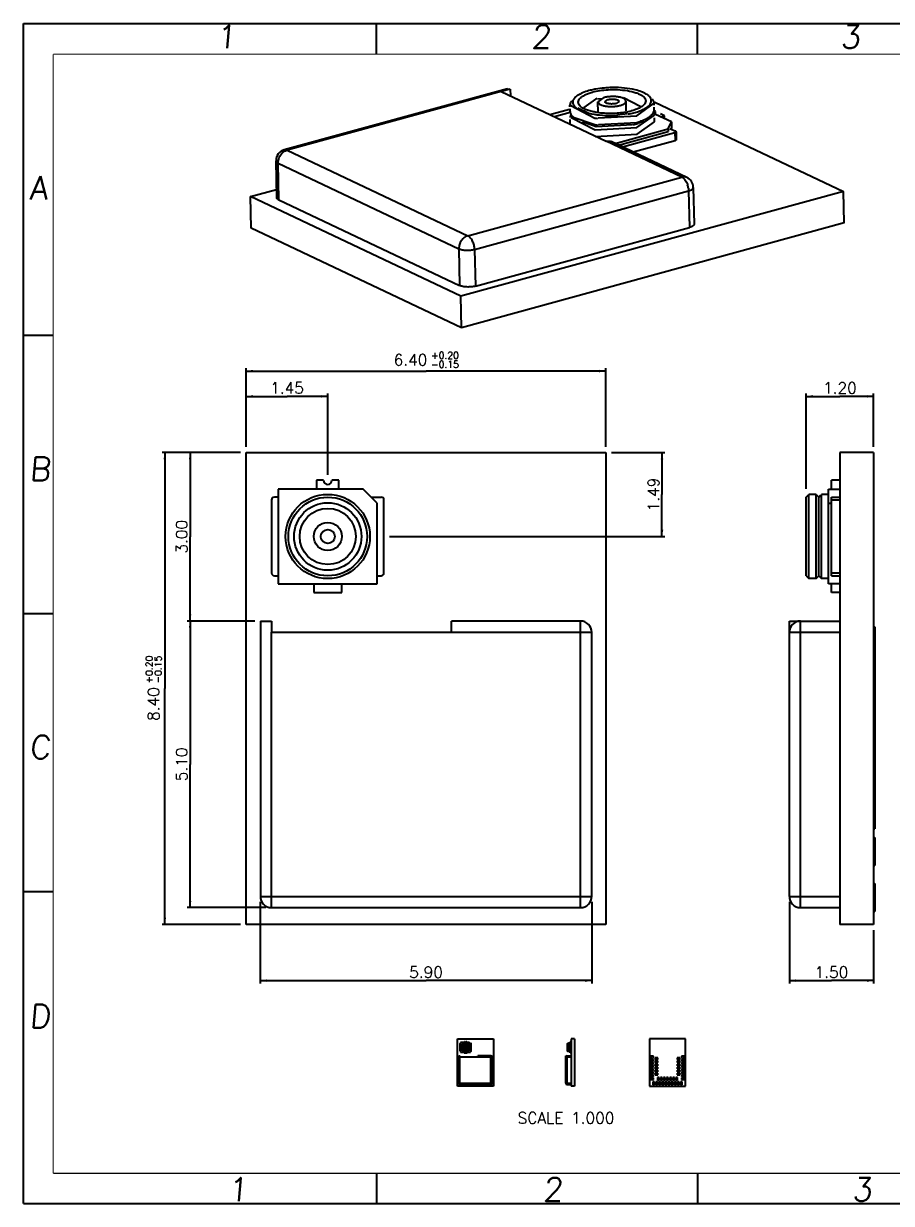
# Model space of a CAD drawing. Header units: millimetres. Extents: x 0 to 297, y 0 to 210.
# Drawn here: x 0 to 154.5, y 0 to 210 of the extents above; entities that cross this region are included whole.
import ezdxf
from ezdxf.enums import TextEntityAlignment as Align

# ---------------------------------------------------------------- set-up
doc = ezdxf.new("R2010")
doc.units = ezdxf.units.MM
doc.header["$LTSCALE"] = 16.335
doc.layers.get('0').update_dxf_attribs({"linetype": 'CONTINUOUS'})
doc.styles.get("Standard").update_dxf_attribs({"font": 'romans.ttf'})
doc.styles.add('TEXTSTYLE_2', font='romans.ttf')
doc.dimstyles.new('DIMSTYLE_1', dxfattribs={"dimtxt": 2, "dimasz": 1.2, "dimexe": 0.5, "dimexo": 1, "dimgap": 0.5, "dimtad": 1, "dimlfac": 0.1, "dimzin": 0, "dimdsep": 46, "dimtxsty": 'Standard', "dimblk": '_FILLED', "dimblk1": '_FILLED', "dimblk2": '_FILLED', "dimcen": 0.09, "dimazin": 0, "dimtol": 1, "dimtp": 0.2, "dimtm": 0.15, "dimtfac": 0.6, "dimtofl": 0, "dimtmove": 0, "dimatfit": 3, "dimldrblk": '_FILLED', "dimfxl": 0, "dimtolj": 1, "dimtzin": 0, "dimarcsym": 0})
doc.dimstyles.new('DIMSTYLE_2', dxfattribs={"dimtxt": 2, "dimasz": 1.2, "dimexe": 0.5, "dimexo": 1, "dimgap": 0.5, "dimtad": 1, "dimlfac": 0.1, "dimzin": 0, "dimdsep": 46, "dimtxsty": 'Standard', "dimblk": '_FILLED', "dimblk1": '_FILLED', "dimblk2": '_FILLED', "dimcen": 0.09, "dimazin": 0, "dimtp": 0.15, "dimtm": 0.15, "dimtfac": 1, "dimtofl": 0, "dimtmove": 0, "dimatfit": 3, "dimldrblk": '_FILLED', "dimfxl": 0, "dimtolj": 1, "dimtzin": 0, "dimarcsym": 0})
doc.dimstyles.new('DIMSTYLE_3', dxfattribs={"dimtxt": 2, "dimasz": 1.2, "dimexe": 0.5, "dimexo": 1, "dimgap": 0.5, "dimtad": 1, "dimlfac": 0.1, "dimzin": 0, "dimdsep": 46, "dimtxsty": 'Standard', "dimblk": '_FILLED', "dimblk1": '_FILLED', "dimblk2": '_FILLED', "dimcen": 0.09, "dimazin": 0, "dimtp": 0.01, "dimtm": 0.01, "dimtfac": 1, "dimtofl": 0, "dimtmove": 0, "dimatfit": 3, "dimldrblk": '_FILLED', "dimfxl": 0, "dimtolj": 1, "dimtzin": 0, "dimarcsym": 0})
doc.dimstyles.new('DIMSTYLE_4', dxfattribs={"dimtxt": 2, "dimasz": 1.2, "dimexe": 0.5, "dimexo": 1, "dimgap": 0.5, "dimtad": 1, "dimlfac": 0.1, "dimzin": 0, "dimdsep": 46, "dimtxsty": 'Standard', "dimblk": '_FILLED', "dimblk1": '_FILLED', "dimblk2": '_FILLED', "dimcen": 0.09, "dimazin": 0, "dimtp": 0.2, "dimtm": 0.15, "dimtfac": 1, "dimtofl": 0, "dimtmove": 0, "dimatfit": 3, "dimldrblk": '_FILLED', "dimfxl": 0, "dimtolj": 1, "dimtzin": 0, "dimarcsym": 0})

# ---------------------------------------------------------------- blocks, each defined once
blk = doc.blocks.new('_FILLED')
at = {"color": 0, "linetype": 'ByBlock'}
blk.add_solid([(0, 0), (-1, 0.1875), (-1, -0.1875)], dxfattribs=at)
blk = doc.blocks.new('*D1')
at = {"color": 2, "linetype": 'Continuous'}
for p, q in [((38.64, 133.65), (24.64, 133.65)), ((25.14, 133.65), (25.14, 91.65)), ((25.14, 49.65), (25.14, 91.65)), ((38.64, 49.65), (24.64, 49.65))]:
    blk.add_line(p, q, dxfattribs=at)
at = {"color": 2, "linetype": 'Continuous', "xscale": 1.2, "yscale": 1.2, "zscale": 1.2}
for p, rotation in [((25.14, 133.65), 90), ((25.14, 49.65), 270)]:
    blk.add_blockref('_FILLED', p, dxfattribs=dict(at, rotation=rotation))
at = {"color": 2, "linetype": 'Continuous', "style": 'TEXTSTYLE_2'}
for s, p in [('+0.20', (22.94, 95.02)), ('-0.15', (24.54, 95.02))]:
    blk.add_text(s, height=1.2, rotation=90, dxfattribs=at).set_placement(p, align=Align.CENTER)
at = {"color": 2, "linetype": 'Continuous'}
blk.add_text('8.40', height=2, rotation=90, dxfattribs=at).set_placement((24.14, 88.88), align=Align.CENTER)
blk = doc.blocks.new('*D2')
at = {"color": 2, "linetype": 'Continuous'}
for p, q in [((39.64, 134.65), (39.64, 148.65)), ((39.64, 148.15), (71.64, 148.15)), ((103.64, 148.15), (71.64, 148.15)), ((103.64, 134.65), (103.64, 148.65))]:
    blk.add_line(p, q, dxfattribs=at)
at = {"color": 2, "linetype": 'Continuous', "xscale": 1.2, "yscale": 1.2, "zscale": 1.2, "rotation": 180}
blk.add_blockref('_FILLED', (39.64, 148.15), dxfattribs=at)
at = {"color": 2, "linetype": 'Continuous', "xscale": 1.2, "yscale": 1.2, "zscale": 1.2}
blk.add_blockref('_FILLED', (103.64, 148.15), dxfattribs=at)
at = {"color": 2, "linetype": 'Continuous', "style": 'TEXTSTYLE_2'}
for s, p in [('+0.20', (75.02, 150.35)), ('-0.15', (75.02, 148.75))]:
    blk.add_text(s, height=1.2, dxfattribs=at).set_placement(p, align=Align.CENTER)
at = {"color": 2, "linetype": 'Continuous'}
blk.add_text('6.40', height=2, dxfattribs=at).set_placement((68.87, 149.15), align=Align.CENTER)
blk = doc.blocks.new('*D3')
at = {"color": 2, "linetype": 'Continuous'}
for p, q in [((38.64, 133.65), (29.14, 133.65)), ((29.64, 133.65), (29.64, 118.65)), ((29.64, 103.65), (29.64, 118.65)), ((41.14, 103.65), (29.14, 103.65))]:
    blk.add_line(p, q, dxfattribs=at)
at = {"color": 2, "linetype": 'Continuous', "xscale": 1.2, "yscale": 1.2, "zscale": 1.2}
for p, rotation in [((29.64, 133.65), 90), ((29.64, 103.65), 270)]:
    blk.add_blockref('_FILLED', p, dxfattribs=dict(at, rotation=rotation))
at = {"color": 2, "linetype": 'Continuous', "insert": (27.14, 118.65), "char_height": 2, "width": 6.7455, "attachment_point": 2, "rotation": 90, "line_spacing_factor": 0.9}
blk.add_mtext('3.00', dxfattribs=at)
blk = doc.blocks.new('*D4')
at = {"color": 2, "linetype": 'Continuous'}
for p, q in [((42.14, 53.65), (42.14, 39.15)), ((101.14, 53.65), (101.14, 39.15)), ((42.14, 39.65), (71.64, 39.65)), ((101.14, 39.65), (71.64, 39.65))]:
    blk.add_line(p, q, dxfattribs=at)
at = {"color": 2, "linetype": 'Continuous', "xscale": 1.2, "yscale": 1.2, "zscale": 1.2, "rotation": 180}
blk.add_blockref('_FILLED', (42.14, 39.65), dxfattribs=at)
at = {"color": 2, "linetype": 'Continuous', "xscale": 1.2, "yscale": 1.2, "zscale": 1.2}
blk.add_blockref('_FILLED', (101.14, 39.65), dxfattribs=at)
at = {"color": 2, "linetype": 'Continuous', "insert": (71.64, 42.15), "char_height": 2, "width": 6.7455, "attachment_point": 2, "line_spacing_factor": 0.9}
blk.add_mtext('5.90', dxfattribs=at)
blk = doc.blocks.new('*D5')
at = {"color": 2, "linetype": 'Continuous'}
for p, q in [((136.31, 53.65), (136.31, 39.15)), ((151.31, 48.65), (151.31, 39.15)), ((136.31, 39.65), (143.81, 39.65)), ((151.31, 39.65), (143.81, 39.65))]:
    blk.add_line(p, q, dxfattribs=at)
at = {"color": 2, "linetype": 'Continuous', "xscale": 1.2, "yscale": 1.2, "zscale": 1.2, "rotation": 180}
blk.add_blockref('_FILLED', (136.31, 39.65), dxfattribs=at)
at = {"color": 2, "linetype": 'Continuous', "xscale": 1.2, "yscale": 1.2, "zscale": 1.2}
blk.add_blockref('_FILLED', (151.31, 39.65), dxfattribs=at)
at = {"color": 2, "linetype": 'Continuous', "insert": (143.81, 42.15), "char_height": 2, "width": 6.7455, "attachment_point": 2, "line_spacing_factor": 0.9}
blk.add_mtext('1.50', dxfattribs=at)
blk = doc.blocks.new('*D6')
at = {"color": 2, "linetype": 'Continuous'}
for p, q in [((41.14, 103.65), (29.14, 103.65)), ((29.64, 103.65), (29.64, 78.15)), ((29.64, 52.65), (29.64, 78.15)), ((43.14, 52.65), (29.14, 52.65))]:
    blk.add_line(p, q, dxfattribs=at)
at = {"color": 2, "linetype": 'Continuous', "xscale": 1.2, "yscale": 1.2, "zscale": 1.2}
for p, rotation in [((29.64, 103.65), 90), ((29.64, 52.65), 270)]:
    blk.add_blockref('_FILLED', p, dxfattribs=dict(at, rotation=rotation))
at = {"color": 2, "linetype": 'Continuous', "insert": (27.14, 78.15), "char_height": 2, "width": 6.7455, "attachment_point": 2, "rotation": 90, "line_spacing_factor": 0.9}
blk.add_mtext('5.10', dxfattribs=at)
blk = doc.blocks.new('*D7')
at = {"color": 2, "linetype": 'Continuous'}
for p, q in [((139.31, 127.21), (139.31, 144.15)), ((139.31, 143.65), (145.31, 143.65)), ((151.31, 143.65), (145.31, 143.65)), ((151.31, 134.65), (151.31, 144.15))]:
    blk.add_line(p, q, dxfattribs=at)
at = {"color": 2, "linetype": 'Continuous', "xscale": 1.2, "yscale": 1.2, "zscale": 1.2, "rotation": 180}
blk.add_blockref('_FILLED', (139.31, 143.65), dxfattribs=at)
at = {"color": 2, "linetype": 'Continuous', "xscale": 1.2, "yscale": 1.2, "zscale": 1.2}
blk.add_blockref('_FILLED', (151.31, 143.65), dxfattribs=at)
at = {"color": 2, "linetype": 'Continuous', "insert": (145.31, 146.15), "char_height": 2, "width": 6.7455, "attachment_point": 2, "line_spacing_factor": 0.9}
blk.add_mtext('1.20', dxfattribs=at)
blk = doc.blocks.new('*D8')
at = {"color": 2, "linetype": 'Continuous'}
for p, q in [((39.64, 134.65), (39.64, 144.15)), ((39.64, 143.65), (46.89, 143.65)), ((54.14, 143.65), (46.89, 143.65)), ((54.14, 129.71), (54.14, 144.15))]:
    blk.add_line(p, q, dxfattribs=at)
at = {"color": 2, "linetype": 'Continuous', "xscale": 1.2, "yscale": 1.2, "zscale": 1.2, "rotation": 180}
blk.add_blockref('_FILLED', (39.64, 143.65), dxfattribs=at)
at = {"color": 2, "linetype": 'Continuous', "xscale": 1.2, "yscale": 1.2, "zscale": 1.2}
blk.add_blockref('_FILLED', (54.14, 143.65), dxfattribs=at)
at = {"color": 2, "linetype": 'Continuous', "insert": (46.89, 146.15), "char_height": 2, "width": 6.7455, "attachment_point": 2, "line_spacing_factor": 0.9}
blk.add_mtext('1.45', dxfattribs=at)
blk = doc.blocks.new('*D9')
at = {"color": 2, "linetype": 'Continuous'}
for p, q in [((104.64, 133.65), (114.14, 133.65)), ((113.64, 133.65), (113.64, 126.18)), ((113.64, 118.71), (113.64, 126.18)), ((65.14, 118.71), (114.14, 118.71))]:
    blk.add_line(p, q, dxfattribs=at)
at = {"color": 2, "linetype": 'Continuous', "xscale": 1.2, "yscale": 1.2, "zscale": 1.2}
for p, rotation in [((113.64, 133.65), 90), ((113.64, 118.71), 270)]:
    blk.add_blockref('_FILLED', p, dxfattribs=dict(at, rotation=rotation))
at = {"color": 2, "linetype": 'Continuous', "insert": (111.14, 126.18), "char_height": 2, "width": 6.7455, "attachment_point": 2, "rotation": 90, "line_spacing_factor": 0.9}
blk.add_mtext('1.49', dxfattribs=at)

msp = doc.modelspace()

# ---------------------------------------------------------------- linework, layer by layer
at = {"color": 7, "linetype": 'Continuous'}
for p, q in [((0, 0), (0, 210)), ((0, 210), (297, 210)), ((62.827, 204.558), (62.827, 209.751)), ((119.942, 204.558), (119.942, 209.751)), ((86.131, 198.416), (46.403, 187.532)), ((86.621, 198.356), (84.999, 197.912)), ((84.999, 197.912), (103.721, 189.048)), ((86.131, 198.415), (86.621, 198.356)), ((86.621, 198.356), (86.646, 197.132)), ((97.258, 195.167), (97.251, 195.505)), ((97.441, 195.405), (101.677, 193.178)), ((99.761, 195.089), (101.834, 196.577)), ((102.212, 196.598), (103.031, 196.642)), ((102.279, 194.239), (102.241, 196.075)), ((103.278, 196.819), (102.244, 196.075)), ((103.492, 196.101), (104.009, 196.473)), ((105.988, 196.153), (105.471, 195.781)), ((106.81, 196.846), (109.758, 195.295)), ((107.275, 194.445), (107.24, 196.178)), ((109.138, 193.582), (112.248, 195.814)), ((112.255, 195.476), (112.248, 195.814)), ((112.337, 196.029), (145.928, 180.124)), ((93.687, 193.799), (97.162, 194.751)), ((97.318, 194.181), (94.506, 193.411)), ((97.275, 194.336), (97.266, 194.81)), ((97.484, 193.302), (101.721, 191.075)), ((97.856, 193.34), (98.124, 193.117)), ((97.856, 193.34), (101.702, 192.01)), ((98.633, 194.981), (100.596, 194.052)), ((102.27, 193.21), (109.138, 193.582)), ((105.733, 193.782), (107.519, 194.016)), ((109.181, 191.479), (112.292, 193.711)), ((111.733, 193.626), (111.474, 193.393)), ((112.496, 194.349), (112.152, 194.512)), ((112.186, 194.126), (112.496, 194.349)), ((112.272, 194.646), (112.263, 195.119)), ((112.316, 192.542), (112.301, 193.237)), ((112.506, 193.837), (112.496, 194.349)), ((115.314, 192.508), (112.506, 193.837)), ((114.105, 193.587), (113.373, 193.933)), ((113.427, 193.402), (114.105, 193.587)), ((114.115, 193.076), (114.105, 193.587)), ((97.319, 192.233), (97.305, 192.928)), ((99.497, 192.544), (101.916, 191.708)), ((101.721, 191.075), (109.181, 191.479)), ((101.916, 191.708), (108.381, 192.058)), ((102.334, 192.044), (109.162, 192.413)), ((105.287, 188.668), (114.749, 191.26)), ((109.205, 190.31), (112.305, 192.542)), ((114.749, 191.26), (115.314, 192.508)), ((114.749, 191.26), (114.759, 190.793)), ((115.007, 191.342), (116.06, 190.843)), ((115.314, 192.508), (115.337, 191.349)), ((101.745, 189.906), (109.205, 190.31)), ((105.915, 188.37), (114.759, 190.793)), ((106.618, 188.038), (115.947, 190.594)), ((108.504, 187.145), (115.976, 189.192)), ((116.155, 190.743), (116.184, 189.34)), ((118.072, 182.615), (104.615, 188.986)), ((45.067, 179.018), (44.932, 185.562)), ((119.215, 180.848), (119.35, 174.304)), ((40.38, 179.195), (45.037, 180.471)), ((40.496, 173.586), (40.38, 179.195)), ((77.824, 161.467), (40.38, 179.195)), ((45.445, 178.615), (77.623, 163.38)), ((145.928, 180.124), (77.824, 161.467)), ((146.044, 174.515), (145.928, 180.124)), ((146.044, 174.515), (77.939, 155.858)), ((77.939, 155.858), (40.496, 173.586)), ((80.415, 163.27), (118.521, 173.709)), ((77.939, 155.858), (77.824, 161.467)), ((5.266, 154.454), (0, 154.454)), ((39.644, 49.649), (39.644, 133.649)), ((39.644, 133.649), (103.644, 133.649)), ((103.644, 133.649), (103.644, 49.649)), ((145.308, 133.649), (145.308, 49.649)), ((151.308, 133.649), (145.308, 133.649)), ((151.308, 133.649), (151.308, 49.649)), ((52.144, 128.71), (52.144, 127.11)), ((53.394, 128.71), (52.144, 128.71)), ((56.144, 128.71), (54.894, 128.71)), ((56.144, 127.11), (56.144, 128.71)), ((143.808, 127.11), (143.808, 128.71)), ((145.308, 128.71), (143.808, 128.71)), ((45.344, 127.11), (45.344, 110.31)), ((60.444, 127.11), (45.344, 127.11)), ((62.944, 124.61), (60.444, 127.11)), ((139.308, 125.71), (139.808, 126.21)), ((139.808, 111.21), (139.808, 126.21)), ((141.058, 126.21), (139.808, 126.21)), ((141.058, 111.21), (141.058, 126.21)), ((141.058, 126.21), (141.558, 125.71)), ((141.558, 125.71), (141.883, 126.035)), ((142.058, 111.21), (142.058, 126.21)), ((143.308, 126.21), (142.058, 126.21)), ((143.308, 110.31), (143.308, 127.11)), ((143.308, 127.11), (145.308, 127.11)), ((44.144, 125.21), (44.144, 112.21)), ((45.344, 125.71), (44.644, 125.71)), ((61.844, 125.71), (63.644, 125.71)), ((62.944, 110.31), (62.944, 124.61)), ((64.144, 112.21), (64.144, 125.21)), ((139.308, 111.734), (139.308, 125.686)), ((141.558, 111.71), (141.558, 125.71)), ((143.308, 124.61), (143.808, 124.61)), ((143.808, 111.71), (143.808, 125.71)), ((143.808, 125.71), (145.308, 125.71)), ((44.644, 111.71), (45.344, 111.71)), ((62.944, 111.71), (63.644, 111.71)), ((139.308, 111.71), (139.808, 111.21)), ((141.058, 111.21), (141.558, 111.71)), ((141.558, 111.71), (142.058, 111.21)), ((143.808, 111.71), (145.308, 111.71)), ((45.344, 110.31), (62.944, 110.31)), ((51.644, 110.31), (51.644, 108.71)), ((56.644, 108.71), (56.644, 110.31)), ((141.058, 111.21), (139.808, 111.21)), ((143.308, 111.21), (142.058, 111.21)), ((145.308, 110.31), (143.308, 110.31)), ((143.808, 108.71), (143.808, 110.31)), ((51.644, 108.71), (56.644, 108.71)), ((145.308, 108.71), (143.808, 108.71)), ((5.266, 104.953), (0, 104.953)), ((42.144, 103.649), (42.144, 54.649)), ((42.144, 103.649), (44.144, 103.649)), ((44.144, 103.649), (44.144, 101.649)), ((76.144, 101.649), (76.144, 103.649)), ((99.144, 103.649), (76.144, 103.649)), ((136.308, 54.649), (136.308, 103.649)), ((136.308, 103.649), (145.308, 103.649)), ((44.144, 101.649), (76.144, 101.649)), ((101.144, 54.649), (101.144, 101.649)), ((151.308, 102.649), (151.508, 102.649)), ((151.508, 102.649), (151.508, 66.649)), ((151.308, 99.649), (151.508, 99.649)), ((151.308, 97.149), (151.508, 97.149)), ((151.308, 94.149), (151.508, 94.149)), ((151.308, 91.649), (151.508, 91.649)), ((151.308, 88.649), (151.508, 88.649)), ((151.308, 86.149), (151.508, 86.149)), ((151.308, 83.149), (151.508, 83.149)), ((151.308, 80.649), (151.508, 80.649)), ((151.308, 77.649), (151.508, 77.649)), ((151.308, 75.149), (151.508, 75.149)), ((151.308, 72.149), (151.508, 72.149)), ((151.308, 69.649), (151.508, 69.649)), ((151.308, 66.649), (151.508, 66.649)), ((151.308, 65.149), (151.508, 65.149)), ((151.508, 65.149), (151.508, 60.149)), ((151.308, 64.149), (151.508, 64.149)), ((151.308, 61.149), (151.508, 61.149)), ((151.308, 60.149), (151.508, 60.149)), ((151.308, 56.949), (151.508, 56.949)), ((151.508, 56.949), (151.508, 51.949)), ((5.266, 55.452), (0, 55.452)), ((44.144, 52.649), (99.144, 52.649)), ((138.308, 52.649), (145.308, 52.649)), ((151.308, 51.949), (151.508, 51.949)), ((103.644, 49.649), (39.644, 49.649)), ((151.308, 49.649), (145.308, 49.649)), ((77.232, 20.881), (77.232, 29.281)), ((77.232, 29.281), (83.632, 29.281)), ((77.682, 28.437), (77.682, 27.137)), ((77.802, 28.487), (77.732, 28.487)), ((77.802, 28.627), (77.802, 26.947)), ((79.312, 28.627), (77.802, 28.627)), ((78.482, 28.787), (78.482, 28.627)), ((78.607, 28.787), (78.482, 28.787)), ((78.882, 28.787), (78.757, 28.787)), ((78.882, 28.627), (78.882, 28.787)), ((79.562, 28.377), (79.312, 28.627)), ((79.452, 28.487), (79.632, 28.487)), ((79.562, 26.947), (79.562, 28.377)), ((79.682, 27.137), (79.682, 28.437)), ((83.632, 29.281), (83.632, 20.881)), ((96.846, 28.487), (96.896, 28.537)), ((96.846, 27.09), (96.846, 28.485)), ((96.896, 27.037), (96.896, 28.537)), ((97.021, 28.537), (96.896, 28.537)), ((97.021, 27.037), (97.021, 28.537)), ((97.021, 28.537), (97.071, 28.487)), ((97.071, 28.487), (97.104, 28.52)), ((97.071, 27.087), (97.071, 28.487)), ((97.121, 27.037), (97.121, 28.537)), ((97.246, 28.537), (97.121, 28.537)), ((97.246, 26.947), (97.246, 28.627)), ((97.246, 28.627), (97.446, 28.627)), ((97.246, 28.377), (97.296, 28.377)), ((97.296, 28.627), (97.296, 28.787)), ((97.446, 28.787), (97.296, 28.787)), ((97.296, 27.087), (97.296, 28.487)), ((97.296, 28.487), (97.446, 28.487)), ((97.446, 29.281), (97.446, 20.881)), ((98.046, 29.281), (97.446, 29.281)), ((98.046, 29.281), (98.046, 20.881)), ((111.415, 29.281), (111.415, 20.881)), ((117.815, 29.281), (111.415, 29.281)), ((117.815, 20.881), (117.815, 29.281)), ((77.482, 26.281), (77.482, 21.381)), ((77.482, 26.281), (77.682, 26.281)), ((77.682, 26.281), (77.682, 26.081)), ((77.682, 26.081), (80.882, 26.081)), ((77.732, 27.087), (77.802, 27.087)), ((77.802, 26.947), (79.562, 26.947)), ((78.432, 26.947), (78.432, 26.787)), ((78.432, 26.787), (78.932, 26.787)), ((78.932, 26.787), (78.932, 26.947)), ((79.562, 27.087), (79.632, 27.087)), ((80.882, 26.081), (80.882, 26.281)), ((83.182, 26.281), (80.882, 26.281)), ((83.382, 21.381), (83.382, 26.081)), ((96.546, 21.381), (96.546, 26.281)), ((96.546, 26.281), (97.446, 26.281)), ((96.846, 27.087), (96.896, 27.037)), ((97.021, 27.037), (96.896, 27.037)), ((97.021, 27.037), (97.071, 27.087)), ((97.071, 27.087), (97.121, 27.037)), ((97.246, 27.037), (97.121, 27.037)), ((97.446, 26.947), (97.246, 26.947)), ((97.296, 27.087), (97.446, 27.087)), ((97.296, 26.787), (97.296, 26.947)), ((97.446, 26.787), (97.296, 26.787)), ((98.046, 26.181), (98.066, 26.181)), ((98.046, 25.881), (98.066, 25.881)), ((98.046, 25.631), (98.066, 25.631)), ((98.046, 25.331), (98.066, 25.331)), ((98.066, 26.181), (98.066, 22.581)), ((111.645, 26.181), (111.645, 25.881)), ((112.145, 26.181), (111.645, 26.181)), ((111.645, 25.881), (112.145, 25.881)), ((111.645, 25.631), (111.645, 25.331)), ((112.145, 25.631), (111.645, 25.631)), ((111.645, 25.331), (112.145, 25.331)), ((112.145, 25.881), (112.145, 26.181)), ((112.145, 25.331), (112.145, 25.631)), ((112.415, 25.906), (112.415, 25.606)), ((112.915, 25.906), (112.415, 25.906)), ((112.415, 25.606), (112.915, 25.606)), ((112.415, 25.356), (112.415, 25.056)), ((112.915, 25.356), (112.415, 25.356)), ((112.915, 25.606), (112.915, 25.906)), ((112.915, 25.056), (112.915, 25.356)), ((116.815, 25.906), (116.315, 25.906)), ((116.315, 25.906), (116.315, 25.606)), ((116.315, 25.606), (116.815, 25.606)), ((116.815, 25.356), (116.315, 25.356)), ((116.315, 25.356), (116.315, 25.056)), ((116.815, 25.606), (116.815, 25.906)), ((116.815, 25.056), (116.815, 25.356)), ((117.585, 26.181), (117.085, 26.181)), ((117.085, 26.181), (117.085, 25.881)), ((117.085, 25.881), (117.585, 25.881)), ((117.585, 25.631), (117.085, 25.631)), ((117.085, 25.631), (117.085, 25.331)), ((117.085, 25.331), (117.585, 25.331)), ((117.585, 25.881), (117.585, 26.181)), ((117.585, 25.331), (117.585, 25.631)), ((98.046, 25.081), (98.066, 25.081)), ((98.046, 24.781), (98.066, 24.781)), ((98.046, 24.531), (98.066, 24.531)), ((98.046, 24.231), (98.066, 24.231)), ((98.046, 23.981), (98.066, 23.981)), ((98.046, 23.681), (98.066, 23.681)), ((98.046, 23.431), (98.066, 23.431)), ((98.046, 23.131), (98.066, 23.131)), ((111.645, 25.081), (111.645, 24.781)), ((112.145, 25.081), (111.645, 25.081)), ((111.645, 24.781), (112.145, 24.781)), ((111.645, 24.531), (111.645, 24.231)), ((112.145, 24.531), (111.645, 24.531)), ((111.645, 24.231), (112.145, 24.231)), ((111.645, 23.981), (111.645, 23.681)), ((112.145, 23.981), (111.645, 23.981)), ((111.645, 23.681), (112.145, 23.681)), ((111.645, 23.431), (111.645, 23.131)), ((112.145, 23.431), (111.645, 23.431)), ((111.645, 23.131), (112.145, 23.131)), ((112.145, 24.781), (112.145, 25.081)), ((112.145, 24.231), (112.145, 24.531)), ((112.145, 23.681), (112.145, 23.981)), ((112.145, 23.131), (112.145, 23.431)), ((112.415, 25.056), (112.915, 25.056)), ((112.415, 24.806), (112.415, 24.506)), ((112.915, 24.806), (112.415, 24.806)), ((112.415, 24.506), (112.915, 24.506)), ((112.415, 24.256), (112.415, 23.956)), ((112.915, 24.256), (112.415, 24.256)), ((112.415, 23.956), (112.915, 23.956)), ((112.415, 23.706), (112.415, 23.406)), ((112.915, 23.706), (112.415, 23.706)), ((112.415, 23.406), (112.915, 23.406)), ((112.415, 23.156), (112.415, 22.856)), ((112.915, 23.156), (112.415, 23.156)), ((112.915, 24.506), (112.915, 24.806)), ((112.915, 23.956), (112.915, 24.256)), ((112.915, 23.406), (112.915, 23.706)), ((112.915, 22.856), (112.915, 23.156)), ((116.315, 25.056), (116.815, 25.056)), ((116.815, 24.806), (116.315, 24.806)), ((116.315, 24.806), (116.315, 24.506)), ((116.315, 24.506), (116.815, 24.506)), ((116.815, 24.256), (116.315, 24.256)), ((116.315, 24.256), (116.315, 23.956)), ((116.315, 23.956), (116.815, 23.956)), ((116.815, 23.706), (116.315, 23.706)), ((116.315, 23.706), (116.315, 23.406)), ((116.315, 23.406), (116.815, 23.406)), ((116.815, 23.156), (116.315, 23.156)), ((116.315, 23.156), (116.315, 22.856)), ((116.815, 24.506), (116.815, 24.806)), ((116.815, 23.956), (116.815, 24.256)), ((116.815, 23.406), (116.815, 23.706)), ((116.815, 22.856), (116.815, 23.156)), ((117.585, 25.081), (117.085, 25.081)), ((117.085, 25.081), (117.085, 24.781)), ((117.085, 24.781), (117.585, 24.781)), ((117.585, 24.531), (117.085, 24.531)), ((117.085, 24.531), (117.085, 24.231)), ((117.085, 24.231), (117.585, 24.231)), ((117.585, 23.981), (117.085, 23.981)), ((117.085, 23.981), (117.085, 23.681)), ((117.085, 23.681), (117.585, 23.681)), ((117.585, 23.431), (117.085, 23.431)), ((117.085, 23.431), (117.085, 23.131)), ((117.085, 23.131), (117.585, 23.131)), ((117.585, 24.781), (117.585, 25.081)), ((117.585, 24.231), (117.585, 24.531)), ((117.585, 23.681), (117.585, 23.981)), ((117.585, 23.131), (117.585, 23.431)), ((77.682, 21.181), (83.182, 21.181)), ((96.746, 21.181), (97.446, 21.181)), ((98.046, 22.881), (98.066, 22.881)), ((98.046, 22.581), (98.066, 22.581)), ((98.046, 22.431), (98.066, 22.431)), ((98.046, 22.331), (98.066, 22.331)), ((98.046, 22.031), (98.066, 22.031)), ((98.046, 21.931), (98.066, 21.931)), ((98.046, 21.611), (98.066, 21.611)), ((98.046, 21.111), (98.066, 21.111)), ((98.066, 22.431), (98.066, 21.931)), ((98.066, 21.611), (98.066, 21.111)), ((111.645, 22.881), (111.645, 22.581)), ((112.145, 22.881), (111.645, 22.881)), ((111.645, 22.581), (112.145, 22.581)), ((111.645, 22.331), (111.645, 22.031)), ((112.145, 22.331), (111.645, 22.331)), ((111.645, 22.031), (112.145, 22.031)), ((112.29, 21.611), (111.99, 21.611)), ((111.99, 21.611), (111.99, 21.111)), ((111.99, 21.111), (112.29, 21.111)), ((112.145, 22.581), (112.145, 22.881)), ((112.145, 22.031), (112.145, 22.331)), ((112.29, 21.111), (112.29, 21.611)), ((112.415, 22.856), (112.915, 22.856)), ((112.84, 21.611), (112.54, 21.611)), ((112.54, 21.611), (112.54, 21.111)), ((112.54, 21.111), (112.84, 21.111)), ((113.115, 22.431), (112.815, 22.431)), ((112.815, 22.431), (112.815, 21.931)), ((112.815, 21.931), (113.115, 21.931)), ((112.84, 21.111), (112.84, 21.611)), ((113.39, 21.611), (113.09, 21.611)), ((113.09, 21.611), (113.09, 21.111)), ((113.09, 21.111), (113.39, 21.111)), ((113.115, 21.931), (113.115, 22.431)), ((113.665, 22.431), (113.365, 22.431)), ((113.365, 22.431), (113.365, 21.931)), ((113.365, 21.931), (113.665, 21.931)), ((113.39, 21.111), (113.39, 21.611)), ((113.94, 21.611), (113.64, 21.611)), ((113.64, 21.611), (113.64, 21.111)), ((113.64, 21.111), (113.94, 21.111)), ((113.665, 21.931), (113.665, 22.431)), ((114.215, 22.431), (113.915, 22.431)), ((113.915, 22.431), (113.915, 21.931)), ((113.915, 21.931), (114.215, 21.931)), ((113.94, 21.111), (113.94, 21.611)), ((114.49, 21.611), (114.19, 21.611)), ((114.19, 21.611), (114.19, 21.111)), ((114.19, 21.111), (114.49, 21.111)), ((114.215, 21.931), (114.215, 22.431)), ((114.765, 22.431), (114.465, 22.431)), ((114.465, 22.431), (114.465, 21.931)), ((114.465, 21.931), (114.765, 21.931)), ((114.49, 21.111), (114.49, 21.611)), ((115.04, 21.611), (114.74, 21.611)), ((114.74, 21.611), (114.74, 21.111)), ((114.74, 21.111), (115.04, 21.111)), ((114.765, 21.931), (114.765, 22.431)), ((115.315, 22.431), (115.015, 22.431)), ((115.015, 22.431), (115.015, 21.931)), ((115.015, 21.931), (115.315, 21.931)), ((115.04, 21.111), (115.04, 21.611)), ((115.59, 21.611), (115.29, 21.611)), ((115.29, 21.611), (115.29, 21.111)), ((115.29, 21.111), (115.59, 21.111)), ((115.315, 21.931), (115.315, 22.431)), ((115.865, 22.431), (115.565, 22.431)), ((115.565, 22.431), (115.565, 21.931)), ((115.565, 21.931), (115.865, 21.931)), ((115.59, 21.111), (115.59, 21.611)), ((116.14, 21.611), (115.84, 21.611)), ((115.84, 21.611), (115.84, 21.111)), ((115.84, 21.111), (116.14, 21.111)), ((115.865, 21.931), (115.865, 22.431)), ((116.415, 22.431), (116.115, 22.431)), ((116.115, 22.431), (116.115, 21.931)), ((116.115, 21.931), (116.415, 21.931)), ((116.14, 21.111), (116.14, 21.611)), ((116.315, 22.856), (116.815, 22.856)), ((116.69, 21.611), (116.39, 21.611)), ((116.39, 21.611), (116.39, 21.111)), ((116.39, 21.111), (116.69, 21.111)), ((116.415, 21.931), (116.415, 22.431)), ((116.69, 21.111), (116.69, 21.611)), ((117.24, 21.611), (116.94, 21.611)), ((116.94, 21.611), (116.94, 21.111)), ((116.94, 21.111), (117.24, 21.111)), ((117.585, 22.881), (117.085, 22.881)), ((117.085, 22.881), (117.085, 22.581)), ((117.085, 22.581), (117.585, 22.581)), ((117.585, 22.331), (117.085, 22.331)), ((117.085, 22.331), (117.085, 22.031)), ((117.085, 22.031), (117.585, 22.031)), ((117.24, 21.111), (117.24, 21.611)), ((117.585, 22.581), (117.585, 22.881)), ((117.585, 22.031), (117.585, 22.331)), ((83.632, 20.881), (77.232, 20.881)), ((98.046, 20.881), (97.446, 20.881)), ((111.415, 20.881), (117.815, 20.881)), ((62.827, 5.192), (62.827, 0)), ((119.942, 5.192), (119.942, 0)), ((0, 0), (297, 0))]:
    msp.add_line(p, q, dxfattribs=at)
at = {"color": 9, "linetype": 'Continuous'}
for p, q in [((84.999, 197.912), (46.893, 187.473)), ((117.177, 182.677), (103.721, 189.048)), ((115.947, 190.594), (115.976, 189.192)), ((46.893, 187.473), (46.408, 187.533)), ((46.893, 187.473), (79.071, 172.237)), ((45.445, 178.615), (45.31, 185.159)), ((45.31, 185.159), (77.488, 169.924)), ((79.071, 172.237), (117.177, 182.677)), ((119.215, 180.844), (119.215, 180.848)), ((80.28, 169.814), (118.386, 180.253)), ((118.386, 180.253), (118.521, 173.709)), ((77.488, 169.924), (77.623, 163.38)), ((80.28, 169.814), (80.415, 163.27)), ((143.808, 125.21), (145.308, 125.21)), ((143.808, 112.21), (145.308, 112.21)), ((99.144, 52.649), (99.144, 103.649)), ((138.308, 52.649), (138.308, 103.649)), ((44.144, 52.649), (44.144, 101.649)), ((76.144, 101.649), (101.144, 101.649)), ((136.308, 101.649), (145.308, 101.649)), ((42.144, 54.649), (101.144, 54.649)), ((136.308, 54.649), (145.308, 54.649)), ((97.296, 28.437), (97.446, 28.437)), ((77.682, 21.181), (77.682, 26.081)), ((80.882, 26.081), (83.382, 26.081)), ((83.182, 21.181), (83.182, 26.281)), ((96.546, 26.081), (97.446, 26.081)), ((96.746, 21.181), (96.746, 26.281)), ((97.296, 27.137), (97.446, 27.137)), ((77.482, 21.381), (83.382, 21.381)), ((96.546, 21.381), (97.446, 21.381))]:
    msp.add_line(p, q, dxfattribs=at)
at = {"color": 7, "linetype": 'Continuous', "const_width": 0.2}
for points in [[(5.266, 5.348), (5.266, 204.558)], [(5.266, 204.558), (291.734, 204.558)], [(291.734, 5.348), (5.266, 5.348)]]:
    msp.add_lwpolyline(points, dxfattribs=at)
at = {"color": 7, "linetype": 'Continuous'}
for centre, radius in [((54.144, 118.71), 7.5), ((54.144, 118.71), 7), ((54.144, 118.71), 6), ((54.144, 118.71), 5), ((54.144, 118.71), 2.5), ((54.144, 118.71), 1.25), ((78.682, 27.787), 0.75), ((78.682, 27.787), 0.7), ((78.682, 27.787), 0.6), ((78.682, 27.787), 0.5), ((78.682, 27.787), 0.25), ((78.682, 27.787), 0.125)]:
    msp.add_circle(centre, radius, dxfattribs=at)
for centre, radius, start, end in [((105.111, 179.245), 19.368, 90.90262, 93.55653), ((98.151, 195.476), 0.889, 178.08516, 184.85737), ((103.833, 189.274), 7.572, 103.06952, 105.30677), ((102.541, 196.066), 0.297, 178.20959, 194.40859), ((106.939, 196.188), 0.297, 358.20959, 14.40859), ((98.175, 194.308), 0.889, 178.14916, 182.81355), ((98.167, 194.308), 0.881, 182.82828, 190.0848), ((98.192, 193.373), 0.886, 178.14592, 184.93545), ((98.219, 193.372), 0.914, 173.55969, 178.14107), ((98.274, 193.365), 0.969, 166.8289, 173.52306), ((99.462, 196.531), 1.888, 223.04173, 225.68149), ((100.361, 195.07), 0.594, 178.18707, 194.31814), ((104.365, 213.12), 19.479, 270.90987, 274.14238), ((104.865, 207.504), 13.476, 279.87566, 280.75076), ((105, 206.795), 12.754, 280.75045, 281.62518), ((107.93, 198.342), 3.761, 300.58383, 302.53507), ((111.273, 193.7), 1.014, 19.17299, 23.71046), ((111.365, 193.732), 0.917, 10.16446, 19.20352), ((111.293, 194.682), 0.969, 346.8289, 353.52306), ((111.348, 194.675), 0.914, 353.55969, 358.14107), ((111.4, 193.739), 0.881, 2.82828, 10.0848), ((111.392, 193.739), 0.889, 358.14916, 2.81355), ((103.816, 208.866), 15.833, 262.23631, 264.07514), ((103.849, 207.743), 15.88, 262.22889, 264.18844), ((106.013, 202.579), 10.879, 283.23028, 285.27303), ((106.48, 200.873), 9.11, 285.26976, 288.58015), ((46.932, 185.603), 2, 105.19747, 181.18081), ((117.216, 180.807), 2, 1.05216, 64.66349), ((54.144, 128.71), 0.75, 180, 360), ((44.644, 125.21), 0.5, 90, 180), ((63.644, 125.21), 0.5, 0, 90), ((44.644, 112.21), 0.5, 180, 270), ((63.644, 112.21), 0.5, 270, 360), ((99.144, 101.649), 2, 0, 90), ((138.308, 101.649), 2, 90, 180), ((44.144, 54.649), 2, 180, 270), ((99.144, 54.649), 2, 270, 360), ((138.308, 54.649), 2, 180, 270), ((77.732, 28.437), 0.05, 90, 180), ((78.682, 28.787), 0.075, 180, 360), ((79.632, 28.437), 0.05, 0, 90), ((77.732, 27.137), 0.05, 180, 270), ((79.632, 27.137), 0.05, 270, 360), ((83.182, 26.081), 0.2, 0, 90), ((96.746, 26.081), 0.2, 90, 180), ((77.682, 21.381), 0.2, 180, 270), ((83.182, 21.381), 0.2, 270, 360), ((96.746, 21.381), 0.2, 180, 270)]:
    msp.add_arc(centre, radius, start, end, dxfattribs=at)
at = {"color": 9, "linetype": 'Continuous'}
msp.add_arc((114.676, 180.116), 3.715, 8.71338, 18.24589, dxfattribs=at)
at = {"color": 7, "linetype": 'Continuous'}
for points, knots in [([(100.645, 198.066), (100.258, 197.96), (99.556, 197.727), (98.891, 197.395), (98.609, 197.21)], [0, 0, 0, 0, 0.5432944, 1, 1, 1, 1]), ([(99.029, 196.675), (99.138, 196.796), (99.415, 197.026), (99.919, 197.317), (100.535, 197.579), (100.988, 197.723), (101.23, 197.789)], [0, 0, 0, 0, 0.1951147, 0.4287865, 0.6985634, 1, 1, 1, 1]), ([(101.836, 198.331), (101.732, 198.313), (101.332, 198.237), (100.935, 198.146), (100.645, 198.066)], [0, 0, 0, 0, 0.2600932, 1, 1, 1, 1]), ([(101.23, 197.789), (101.284, 197.804), (101.51, 197.863), (101.737, 197.915), (101.91, 197.951)], [0, 0, 0, 0, 0.2422478, 1, 1, 1, 1]), ([(103.91, 198.575), (103.731, 198.564), (103.037, 198.512), (102.346, 198.422), (101.836, 198.331)], [0, 0, 0, 0, 0.256553, 1, 1, 1, 1]), ([(101.91, 197.951), (102.372, 198.046), (103.332, 198.189), (104.3, 198.248), (104.797, 198.256)], [0, 0, 0, 0, 0.4863841, 1, 1, 1, 1]), ([(104.797, 198.256), (105.411, 198.265), (106.586, 198.218), (107.75, 198.038), (108.293, 197.905)], [0, 0, 0, 0, 0.5234824, 1, 1, 1, 1]), ([(108.884, 198.202), (108.25, 198.356), (106.893, 198.567), (105.522, 198.621), (104.806, 198.61)], [0, 0, 0, 0, 0.4765202, 1, 1, 1, 1]), ([(108.293, 197.905), (108.531, 197.847), (108.975, 197.721), (109.579, 197.483), (110.071, 197.215), (110.341, 196.999), (110.447, 196.885)], [0, 0, 0, 0, 0.3046597, 0.5743423, 0.8063381, 1, 1, 1, 1]), ([(110.833, 197.455), (110.562, 197.62), (109.923, 197.912), (109.253, 198.112), (108.884, 198.202)], [0, 0, 0, 0, 0.4553266, 1, 1, 1, 1]), ([(111.195, 197.201), (111.168, 197.223), (111.053, 197.315), (110.93, 197.397), (110.833, 197.455)], [0, 0, 0, 0, 0.2371954, 1, 1, 1, 1]), ([(97.464, 196.088), (97.405, 195.997), (97.308, 195.811), (97.266, 195.604), (97.263, 195.505)], [0, 0, 0, 0, 0.522327, 1, 1, 1, 1]), ([(97.561, 196.223), (97.552, 196.212), (97.518, 196.168), (97.486, 196.122), (97.464, 196.088)], [0, 0, 0, 0, 0.2554924, 1, 1, 1, 1]), ([(98.247, 196.934), (98.11, 196.812), (97.93, 196.614), (97.786, 196.308), (97.737, 196.087), (97.743, 195.866), (97.827, 195.564), (97.969, 195.363), (98.082, 195.242)], [0, 0, 0, 0, 0.2835789, 0.40544, 0.5192626, 0.6303702, 0.7444071, 1, 1, 1, 1]), ([(98.609, 197.21), (98.576, 197.188), (98.45, 197.102), (98.33, 197.009), (98.247, 196.934)], [0, 0, 0, 0, 0.2632926, 1, 1, 1, 1]), ([(99.033, 195.369), (98.945, 195.463), (98.8, 195.661), (98.715, 196.017), (98.798, 196.375), (98.942, 196.578), (99.029, 196.675)], [0, 0, 0, 0, 0.2649969, 0.4968621, 0.7303096, 1, 1, 1, 1]), ([(99.207, 195.206), (99.191, 195.219), (99.131, 195.271), (99.073, 195.326), (99.033, 195.369)], [0, 0, 0, 0, 0.2599399, 1, 1, 1, 1]), ([(102.254, 195.992), (102.276, 195.906), (102.374, 195.783), (102.546, 195.659), (102.795, 195.526), (103.188, 195.392), (103.529, 195.325), (103.716, 195.3)], [0, 0, 0, 0, 0.1594933, 0.2617247, 0.3801716, 0.6631549, 1, 1, 1, 1]), ([(104.139, 196.971), (104.061, 196.963), (103.772, 196.929), (103.484, 196.876), (103.278, 196.819)], [0, 0, 0, 0, 0.2671282, 1, 1, 1, 1]), ([(105.471, 195.781), (105.375, 195.754), (105.166, 195.715), (104.841, 195.685), (104.505, 195.684), (104.187, 195.713), (103.946, 195.766), (103.782, 195.824), (103.682, 195.87), (103.6, 195.922), (103.539, 195.977), (103.5, 196.037), (103.492, 196.081), (103.492, 196.101)], [0, 0, 0, 0, 0.140665, 0.2977521, 0.4588779, 0.6116585, 0.7459508, 0.804379, 0.8562268, 0.9011546, 0.9392243, 0.9713368, 1, 1, 1, 1]), ([(103.716, 195.3), (103.925, 195.271), (104.355, 195.239), (104.999, 195.247), (105.621, 195.307), (106.019, 195.384), (106.203, 195.434)], [0, 0, 0, 0, 0.2526669, 0.515922, 0.7711917, 1, 1, 1, 1]), ([(104.009, 196.473), (104.105, 196.5), (104.314, 196.539), (104.64, 196.569), (104.975, 196.57), (105.293, 196.541), (105.534, 196.488), (105.699, 196.43), (105.799, 196.384), (105.88, 196.332), (105.941, 196.277), (105.98, 196.217), (105.989, 196.173), (105.988, 196.153)], [0, 0, 0, 0, 0.140665, 0.2977521, 0.4588779, 0.6116585, 0.7459508, 0.804379, 0.8562268, 0.9011546, 0.9392243, 0.9713368, 1, 1, 1, 1]), ([(105.764, 196.954), (105.499, 196.99), (104.956, 197.023), (104.413, 196.999), (104.139, 196.971)], [0, 0, 0, 0, 0.4929293, 1, 1, 1, 1]), ([(107.227, 196.262), (107.205, 196.348), (107.106, 196.471), (106.935, 196.595), (106.685, 196.728), (106.292, 196.862), (105.951, 196.929), (105.764, 196.954)], [0, 0, 0, 0, 0.1594933, 0.2617247, 0.3801716, 0.6631549, 1, 1, 1, 1]), ([(106.203, 195.434), (106.413, 195.492), (106.703, 195.598), (107.017, 195.807), (107.129, 195.923), (107.168, 195.982)], [0, 0, 0, 0, 0.579302, 0.8102779, 1, 1, 1, 1]), ([(107.168, 195.982), (107.173, 195.99), (107.19, 196.018), (107.205, 196.048), (107.214, 196.071)], [0, 0, 0, 0, 0.2600574, 1, 1, 1, 1]), ([(107.214, 196.071), (107.217, 196.08), (107.229, 196.114), (107.235, 196.151), (107.236, 196.178)], [0, 0, 0, 0, 0.2577582, 1, 1, 1, 1]), ([(108.836, 194.188), (109.117, 194.265), (109.646, 194.432), (110.366, 194.739), (110.954, 195.079), (111.276, 195.347), (111.403, 195.487)], [0, 0, 0, 0, 0.3014899, 0.5712647, 0.8049102, 1, 1, 1, 1]), ([(110.306, 195.435), (110.28, 195.412), (110.168, 195.317), (110.048, 195.232), (109.953, 195.171)], [0, 0, 0, 0, 0.2354362, 1, 1, 1, 1]), ([(110.451, 195.579), (110.44, 195.566), (110.394, 195.517), (110.345, 195.469), (110.306, 195.435)], [0, 0, 0, 0, 0.2416084, 1, 1, 1, 1]), ([(110.447, 196.885), (110.535, 196.791), (110.68, 196.592), (110.766, 196.237), (110.682, 195.879), (110.539, 195.676), (110.451, 195.579)], [0, 0, 0, 0, 0.2649968, 0.496862, 0.7303095, 1, 1, 1, 1]), ([(111.398, 197.012), (111.383, 197.028), (111.319, 197.094), (111.25, 197.156), (111.195, 197.201)], [0, 0, 0, 0, 0.2403311, 1, 1, 1, 1]), ([(111.403, 195.487), (111.505, 195.601), (111.673, 195.838), (111.77, 196.256), (111.67, 196.67), (111.501, 196.902), (111.398, 197.012)], [0, 0, 0, 0, 0.269676, 0.5031204, 0.734988, 1, 1, 1, 1]), ([(112.06, 196.391), (112.053, 196.402), (112.021, 196.448), (111.988, 196.492), (111.961, 196.524)], [0, 0, 0, 0, 0.2440426, 1, 1, 1, 1]), ([(112.237, 195.814), (112.24, 195.912), (112.212, 196.118), (112.118, 196.303), (112.06, 196.391)], [0, 0, 0, 0, 0.4813872, 1, 1, 1, 1]), ([(97.299, 194.153), (97.304, 194.129), (97.326, 194.028), (97.366, 193.931), (97.403, 193.862)], [0, 0, 0, 0, 0.2428118, 1, 1, 1, 1]), ([(97.444, 193.879), (97.431, 193.855), (97.384, 193.762), (97.348, 193.662), (97.33, 193.586)], [0, 0, 0, 0, 0.2598633, 1, 1, 1, 1]), ([(97.403, 193.862), (97.414, 193.841), (97.463, 193.755), (97.523, 193.674), (97.572, 193.616)], [0, 0, 0, 0, 0.2395578, 1, 1, 1, 1]), ([(97.572, 193.616), (97.592, 193.592), (97.68, 193.493), (97.778, 193.404), (97.857, 193.34)], [0, 0, 0, 0, 0.2368987, 1, 1, 1, 1]), ([(98.143, 195.18), (98.153, 195.17), (98.194, 195.13), (98.238, 195.092), (98.271, 195.064)], [0, 0, 0, 0, 0.2440427, 1, 1, 1, 1]), ([(98.271, 195.064), (98.284, 195.054), (98.335, 195.012), (98.388, 194.972), (98.429, 194.943)], [0, 0, 0, 0, 0.2437752, 1, 1, 1, 1]), ([(99.695, 194.888), (99.649, 194.912), (99.479, 195.007), (99.317, 195.116), (99.207, 195.206)], [0, 0, 0, 0, 0.2688254, 1, 1, 1, 1]), ([(101.188, 194.349), (100.911, 194.416), (100.401, 194.564), (99.911, 194.772), (99.695, 194.888)], [0, 0, 0, 0, 0.5371439, 1, 1, 1, 1]), ([(100.596, 194.052), (101.23, 193.898), (102.588, 193.687), (103.958, 193.632), (104.674, 193.644)], [0, 0, 0, 0, 0.4765194, 1, 1, 1, 1]), ([(102.173, 194.158), (102.087, 194.171), (101.757, 194.224), (101.428, 194.29), (101.188, 194.349)], [0, 0, 0, 0, 0.2590447, 1, 1, 1, 1]), ([(104.683, 193.998), (104.254, 193.992), (103.414, 194.012), (102.578, 194.097), (102.173, 194.158)], [0, 0, 0, 0, 0.5115456, 1, 1, 1, 1]), ([(107.177, 194.228), (106.773, 194.158), (105.944, 194.05), (105.109, 194.005), (104.683, 193.998)], [0, 0, 0, 0, 0.4904687, 1, 1, 1, 1]), ([(108.25, 194.465), (108.196, 194.45), (107.971, 194.39), (107.743, 194.339), (107.57, 194.303)], [0, 0, 0, 0, 0.2422478, 1, 1, 1, 1]), ([(107.641, 193.922), (107.745, 193.941), (108.146, 194.016), (108.544, 194.108), (108.836, 194.188)], [0, 0, 0, 0, 0.2601144, 1, 1, 1, 1]), ([(109.43, 194.888), (109.342, 194.847), (108.959, 194.68), (108.56, 194.55), (108.25, 194.465)], [0, 0, 0, 0, 0.2323137, 1, 1, 1, 1]), ([(109.844, 195.104), (109.812, 195.085), (109.677, 195.008), (109.537, 194.938), (109.43, 194.888)], [0, 0, 0, 0, 0.2395591, 1, 1, 1, 1]), ([(109.751, 195.295), (109.75, 195.255), (109.743, 195.202), (109.729, 195.15), (109.726, 195.137)], [0, 0, 0, 0, 0.7453032, 1, 1, 1, 1]), ([(110.959, 193.126), (110.996, 193.147), (111.137, 193.228), (111.274, 193.316), (111.372, 193.386)], [0, 0, 0, 0, 0.2596552, 1, 1, 1, 1]), ([(111.372, 193.386), (111.4, 193.406), (111.507, 193.484), (111.609, 193.567), (111.682, 193.632)], [0, 0, 0, 0, 0.2597813, 1, 1, 1, 1]), ([(111.682, 193.632), (111.708, 193.655), (111.804, 193.745), (111.894, 193.842), (111.955, 193.917)], [0, 0, 0, 0, 0.2618748, 1, 1, 1, 1]), ([(111.955, 193.917), (111.968, 193.933), (112.015, 193.995), (112.059, 194.059), (112.089, 194.109)], [0, 0, 0, 0, 0.257805, 1, 1, 1, 1]), ([(112.089, 194.109), (112.107, 194.137), (112.169, 194.249), (112.216, 194.369), (112.237, 194.461)], [0, 0, 0, 0, 0.2624248, 1, 1, 1, 1]), ([(109.162, 192.413), (109.274, 192.444), (109.696, 192.567), (110.11, 192.719), (110.406, 192.85)], [0, 0, 0, 0, 0.2639747, 1, 1, 1, 1]), ([(110.472, 192.703), (110.391, 192.659), (110.039, 192.48), (109.67, 192.334), (109.382, 192.238)], [0, 0, 0, 0, 0.233318, 1, 1, 1, 1]), ([(110.406, 192.85), (110.455, 192.871), (110.642, 192.957), (110.826, 193.051), (110.959, 193.126)], [0, 0, 0, 0, 0.2595249, 1, 1, 1, 1]), ([(103.721, 189.048), (103.871, 189.089), (104.179, 189.124), (104.481, 189.049), (104.616, 188.986)], [0, 0, 0, 0, 0.5116339, 1, 1, 1, 1]), ([(115.947, 190.594), (115.98, 190.603), (116.037, 190.622), (116.09, 190.651), (116.111, 190.668)], [0, 0, 0, 0, 0.5557349, 1, 1, 1, 1]), ([(116.14, 189.266), (116.119, 189.249), (116.066, 189.22), (116.009, 189.2), (115.976, 189.192)], [0, 0, 0, 0, 0.4442651, 1, 1, 1, 1]), ([(116.155, 190.743), (116.155, 190.752), (116.148, 190.778), (116.114, 190.814), (116.08, 190.834), (116.06, 190.843)], [0, 0, 0, 0, 0.1940632, 0.5435414, 1, 1, 1, 1]), ([(116.111, 190.668), (116.118, 190.673), (116.139, 190.693), (116.155, 190.722), (116.155, 190.743)], [0, 0, 0, 0, 0.3006862, 1, 1, 1, 1]), ([(116.184, 189.34), (116.184, 189.334), (116.18, 189.304), (116.158, 189.28), (116.14, 189.266)], [0, 0, 0, 0, 0.2167645, 1, 1, 1, 1]), ([(45.445, 178.615), (45.39, 178.641), (45.302, 178.69), (45.195, 178.773), (45.124, 178.851), (45.079, 178.932), (45.068, 178.99), (45.067, 179.018)], [0, 0, 0, 0, 0.3162069, 0.5208533, 0.6994004, 0.8562543, 1, 1, 1, 1]), ([(119.351, 174.304), (119.351, 174.276), (119.342, 174.216), (119.298, 174.13), (119.228, 174.047), (119.089, 173.935), (118.851, 173.813), (118.639, 173.741), (118.521, 173.709)], [0, 0, 0, 0, 0.0791172, 0.1654098, 0.2642816, 0.3790919, 0.65927, 1, 1, 1, 1]), ([(80.415, 163.27), (80.183, 163.206), (79.687, 163.124), (78.94, 163.1), (78.327, 163.164), (77.895, 163.271), (77.707, 163.34), (77.623, 163.38)], [0, 0, 0, 0, 0.2539852, 0.5292531, 0.788807, 0.9023974, 1, 1, 1, 1])]:
    msp.add_open_spline(points, degree=3, knots=knots, dxfattribs=at)
at = {"color": 9, "linetype": 'Continuous'}
for points, knots in [([(45.31, 185.159), (45.307, 185.324), (45.34, 185.662), (45.537, 186.311), (45.831, 186.753), (46.075, 186.988)], [0, 0, 0, 0, 0.2440073, 0.497872, 1, 1, 1, 1]), ([(46.075, 186.988), (46.111, 187.023), (46.256, 187.154), (46.419, 187.266), (46.547, 187.334)], [0, 0, 0, 0, 0.2567943, 1, 1, 1, 1]), ([(46.547, 187.334), (46.576, 187.349), (46.687, 187.404), (46.804, 187.449), (46.893, 187.473)], [0, 0, 0, 0, 0.2568733, 1, 1, 1, 1]), ([(44.932, 185.562), (44.933, 185.525), (44.961, 185.42), (45.096, 185.275), (45.231, 185.197), (45.31, 185.159)], [0, 0, 0, 0, 0.1940631, 0.5435408, 1, 1, 1, 1]), ([(118.072, 182.615), (117.938, 182.678), (117.635, 182.753), (117.327, 182.718), (117.177, 182.677)], [0, 0, 0, 0, 0.4883661, 1, 1, 1, 1]), ([(117.177, 182.677), (117.287, 182.625), (117.504, 182.469), (117.784, 182.15), (118.026, 181.745), (118.151, 181.44), (118.204, 181.279)], [0, 0, 0, 0, 0.2049177, 0.4448949, 0.7132504, 1, 1, 1, 1]), ([(118.348, 180.679), (118.354, 180.643), (118.373, 180.502), (118.384, 180.359), (118.386, 180.253)], [0, 0, 0, 0, 0.2557285, 1, 1, 1, 1]), ([(118.386, 180.253), (118.503, 180.285), (118.715, 180.356), (118.951, 180.477), (119.09, 180.589), (119.179, 180.69), (119.216, 180.785), (119.216, 180.844)], [0, 0, 0, 0, 0.340614, 0.6213141, 0.7366047, 0.8359455, 1, 1, 1, 1]), ([(79.071, 172.237), (78.849, 172.177), (78.411, 171.944), (77.899, 171.391), (77.564, 170.692), (77.483, 170.176), (77.488, 169.924)], [0, 0, 0, 0, 0.231558, 0.4846278, 0.7464744, 1, 1, 1, 1]), ([(80.28, 169.814), (80.275, 170.068), (80.2, 170.581), (79.946, 171.288), (79.622, 171.796), (79.315, 172.093), (79.152, 172.199), (79.071, 172.237)], [0, 0, 0, 0, 0.2712442, 0.5462952, 0.7956213, 0.9043408, 1, 1, 1, 1]), ([(77.488, 169.924), (77.572, 169.884), (77.76, 169.815), (78.193, 169.708), (78.806, 169.644), (79.552, 169.667), (80.048, 169.75), (80.28, 169.814)], [0, 0, 0, 0, 0.097624, 0.2112711, 0.4709632, 0.7461644, 1, 1, 1, 1])]:
    msp.add_open_spline(points, degree=3, knots=knots, dxfattribs=at)

# ---------------------------------------------------------------- texts
at = {"color": 7, "linetype": 'Continuous', "char_height": 4.15, "attachment_point": 1, "line_spacing_factor": 0.9}
for s, insert, width in [('\\Q5.0;1', (34.269, 209.747), 5.97957), ('\\Q5.0;2', (90.346, 209.747), 5.97957), ('\\Q5.0;3', (145.385, 209.747), 5.97957), ('\\Q5.0;A', (1.053, 182.827), 5.39946), ('\\Q5.0;B', (1.053, 132.8), 7.45215), ('\\Q5.0;C', (1.053, 83.299), 7.45215), ('\\Q5.0;D', (1.053, 35.378), 6.29194), ('\\Q5.0;1', (36.346, 4.572), 5.97957), ('\\Q5.0;2', (92.423, 4.572), 5.97957), ('\\Q5.0;3', (147.462, 4.572), 5.97957)]:
    msp.add_mtext(s, dxfattribs=dict(at, insert=insert, width=width))
at = {"color": 3, "linetype": 'Continuous', "insert": (96.56, 16.211), "char_height": 2, "width": 20.1147, "attachment_point": 2, "line_spacing_factor": 0.9}
msp.add_mtext('SCALE 1.000', dxfattribs=at)

# ---------------------------------------------------------------- dimensions: what is measured, and where the dimension line sits
at = {"color": 2, "linetype": 'Continuous'}
for base, p1, p2, dimstyle, picture, middle in [((103.644, 148.149), (39.644, 133.649), (103.644, 133.649), 'DIMSTYLE_1', '*D2', (71.644, 148.149)), ((54.144, 143.649), (39.644, 133.649), (54.144, 128.71), 'DIMSTYLE_4', '*D8', (47.046, 143.649)), ((101.144, 39.649), (42.144, 54.649), (101.144, 54.649), 'DIMSTYLE_3', '*D4', (71.649, 39.649)), ((151.308, 39.649), (136.308, 54.649), (151.308, 49.649), 'DIMSTYLE_4', '*D5', (143.959, 39.649))]:
    dim = msp.add_linear_dim(base=base, p1=p1, p2=p2, dimstyle=dimstyle, dxfattribs=at)
    dim.commit()
    dim.dimension.update_dxf_attribs({"geometry": picture, "text_midpoint": middle, "dimtype": 160})
for base, p1, p2, angle, dimstyle, picture, middle in [((139.308, 143.649), (151.308, 133.649), (139.308, 126.21), 180, 'DIMSTYLE_4', '*D7', (145.459, 143.649)), ((25.144, 49.649), (39.644, 133.649), (39.644, 49.649), 270, 'DIMSTYLE_1', '*D1', (25.144, 91.649)), ((29.644, 133.649), (42.144, 103.649), (39.644, 133.649), 90, 'DIMSTYLE_2', '*D3', (29.644, 118.653)), ((113.644, 118.71), (103.644, 133.649), (64.144, 118.71), 270, 'DIMSTYLE_4', '*D9', (113.644, 126.33)), ((29.644, 52.649), (42.144, 103.649), (44.144, 52.649), 270, 'DIMSTYLE_3', '*D6', (29.644, 78.153))]:
    dim = msp.add_linear_dim(base=base, p1=p1, p2=p2, angle=angle, dimstyle=dimstyle, dxfattribs=at)
    dim.commit()
    dim.dimension.update_dxf_attribs({"geometry": picture, "text_midpoint": middle, "dimtype": 160})

doc.saveas('drawing.dxf')
